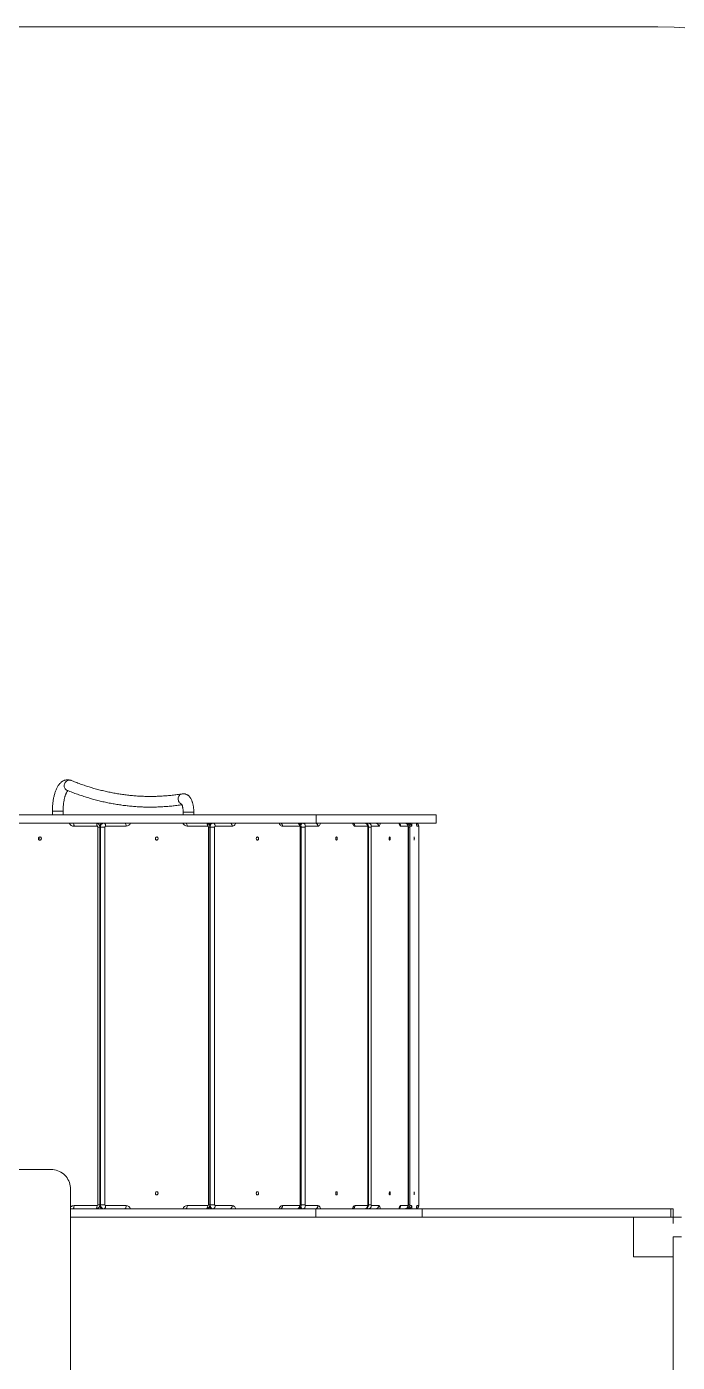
# Model space of a CAD drawing. Header units: millimetres. Extents: x -8607 to 7621, y -5747 to 4382.
# Drawn here: x 2095 to 3734, y 1016 to 4382 of the extents above; entities that cross this region are included whole.
import ezdxf

# ---------------------------------------------------------------- set-up
doc = ezdxf.new("R2010")
doc.units = ezdxf.units.MM
doc.layers.add('DIKOM_ЗОНА', color=80, linetype='Continuous')
doc.layers.add('DIKOM_ОБЪЕКТ', color=7, linetype='Continuous')

msp = doc.modelspace()

# ---------------------------------------------------------------- linework, layer by layer
at = {"layer": 'DIKOM_ЗОНА', "color": 3, "lineweight": 15}
msp.add_lwpolyline([(4637.051, 3687.835, 0.32573056), (3685.092, 4381.609), (-561.428, 4381.609, 0.26794919), (-1427.453, 3881.609)], format="xyb", dxfattribs=at)
at = {"layer": 'DIKOM_ОБЪЕКТ', "color": 7, "linetype": 'Continuous', "lineweight": 15}
for p, q in [((317.19, 2395.609), (2824.072, 2395.609)), ((2159.42, 2405.006), (2159.42, 2395.609)), ((2159.42, 2405.006), (2186.32, 2405.006)), ((2177.993, 2405.006), (2159.42, 2405.006)), ((2186.32, 2405.006), (2177.993, 2405.006)), ((2186.32, 2395.609), (2186.32, 2405.006)), ((2488.795, 2402.291), (2488.795, 2395.609)), ((2515.696, 2395.609), (2515.696, 2402.416)), ((2824.072, 2395.609), (2824.072, 2374.609)), ((2824.072, 2395.609), (3126.521, 2395.609)), ((3126.521, 2374.609), (3126.521, 2395.609)), ((317.19, 2374.609), (2824.072, 2374.609)), ((2271.857, 2366.609), (2213.844, 2366.609)), ((2273.747, 1412.609), (2273.747, 2364.609)), ((2273.747, 2364.609), (2279.127, 2364.609)), ((2279.127, 1412.609), (2279.127, 2364.609)), ((2279.127, 2364.609), (2279.703, 2364.609)), ((2280.776, 2364.609), (2279.703, 2364.609)), ((2279.703, 2364.609), (2279.703, 1412.609)), ((2280.776, 2364.609), (2291.82, 2364.609)), ((2280.776, 1412.609), (2280.776, 2364.609)), ((2291.82, 2364.609), (2291.82, 1412.609)), ((2345.319, 2366.609), (2293.507, 2366.609)), ((2550.879, 2366.609), (2499.067, 2366.609)), ((2552.567, 1412.609), (2552.567, 2364.609)), ((2552.567, 2364.609), (2556.274, 2364.609)), ((2556.274, 1412.609), (2556.274, 2364.609)), ((2556.826, 2364.609), (2556.274, 2364.609)), ((2556.826, 2364.609), (2568.139, 2364.609)), ((2556.826, 1412.609), (2556.826, 2364.609)), ((2568.139, 2364.609), (2568.139, 1412.609)), ((2612.351, 2366.609), (2569.533, 2366.609)), ((2782.224, 2366.609), (2739.407, 2366.609)), ((2784.361, 2373.609), (2780.612, 2373.609)), ((2783.619, 1412.609), (2783.619, 2364.609)), ((2783.619, 2364.609), (2785.885, 2364.609)), ((2785.885, 1412.609), (2785.885, 2364.609)), ((2785.885, 2364.609), (2795.851, 2364.609)), ((2795.851, 2364.609), (2795.851, 1412.609)), ((2828.392, 2366.609), (2796.877, 2366.609)), ((2824.072, 2374.609), (3126.521, 2374.609)), ((2953.422, 2366.609), (2921.908, 2366.609)), ((2954.449, 1412.609), (2954.449, 2364.609)), ((2954.449, 2364.609), (2955.583, 2364.609)), ((2955.583, 1412.609), (2955.583, 2364.609)), ((2955.583, 2364.609), (2962.681, 2364.609)), ((2962.681, 2364.609), (2962.681, 1412.609)), ((2981.796, 2366.609), (2963.284, 2366.609)), ((3055.243, 2366.609), (3036.73, 2366.609)), ((3055.846, 1412.609), (3055.846, 2364.609)), ((3055.846, 2364.609), (3056.218, 2364.609)), ((3056.218, 1412.609), (3056.218, 2364.609)), ((3056.218, 2364.609), (3059.635, 2364.609)), ((3059.635, 2364.609), (3059.635, 1412.609)), ((3064.294, 2366.609), (3059.782, 2366.609)), ((3082.197, 2366.609), (3077.685, 2366.609)), ((3082.344, 1412.609), (3082.344, 2364.609)), ((3082.344, 2364.609), (3082.366, 2364.609)), ((3082.366, 1412.609), (3082.366, 2364.609)), ((2156.625, 1501.609), (193.663, 1501.609)), ((2205.165, 531.609), (2205.165, 1451.609)), ((2823.018, 1402.609), (2205.165, 1402.609)), ((2823.018, 1381.609), (2205.165, 1381.609)), ((2213.844, 1410.609), (2271.857, 1410.609)), ((2273.747, 1412.609), (2279.127, 1412.609)), ((2279.127, 1412.609), (2279.703, 1412.609)), ((2279.703, 1412.609), (2280.776, 1412.609)), ((2280.776, 1412.609), (2291.82, 1412.609)), ((2293.507, 1410.609), (2345.319, 1410.609)), ((2499.067, 1410.609), (2550.879, 1410.609)), ((2552.567, 1412.609), (2556.274, 1412.609)), ((2556.274, 1412.609), (2556.826, 1412.609)), ((2556.826, 1412.609), (2568.139, 1412.609)), ((2569.533, 1410.609), (2612.351, 1410.609)), ((2739.407, 1410.609), (2782.224, 1410.609)), ((2780.542, 1403.609), (2784.402, 1403.609)), ((2783.619, 1412.609), (2785.885, 1412.609)), ((2785.885, 1412.609), (2795.851, 1412.609)), ((2796.877, 1410.609), (2828.392, 1410.609)), ((2823.018, 1381.609), (2823.018, 1402.609)), ((3091.06, 1402.609), (2823.018, 1402.609)), ((3091.06, 1381.609), (2823.018, 1381.609)), ((2921.908, 1410.609), (2953.422, 1410.609)), ((2954.449, 1412.609), (2955.583, 1412.609)), ((2955.583, 1412.609), (2962.681, 1412.609)), ((2963.284, 1410.609), (2981.796, 1410.609)), ((3036.73, 1410.609), (3055.243, 1410.609)), ((3055.846, 1412.609), (3056.218, 1412.609)), ((3056.218, 1412.609), (3059.635, 1412.609)), ((3059.782, 1410.609), (3064.294, 1410.609)), ((3077.685, 1410.609), (3082.197, 1410.609)), ((3082.344, 1412.609), (3082.366, 1412.609)), ((3091.06, 1381.609), (3091.06, 1402.609)), ((3717.912, 1402.609), (3091.06, 1402.609)), ((3717.912, 1381.609), (3091.06, 1381.609)), ((3623.301, 1381.609), (3623.301, 1281.609)), ((3717.912, 1381.609), (3717.912, 1402.609)), ((3717.912, 1402.609), (3723.301, 1402.609)), ((3723.301, 1381.609), (3717.912, 1381.609)), ((3723.301, 1402.609), (3723.301, 1381.609)), ((3723.301, 1381.609), (3744.301, 1381.609)), ((3723.301, 1365.239), (3723.301, 1381.609)), ((3723.301, 1331.609), (3744.301, 1331.609)), ((3723.301, -268.391), (3723.301, 1331.609)), ((3623.301, 1281.609), (3723.301, 1281.609))]:
    msp.add_line(p, q, dxfattribs=at)
at = {"layer": 'DIKOM_ОБЪЕКТ', "color": 7, "linetype": 'Continuous', "lineweight": 15, "flags": 128}
for points in [[(2202.315, 2482.837), (2200.258, 2482.655), (2198.235, 2482.116), (2196.302, 2481.234), (2194.512, 2480.034), (2192.913, 2478.547), (2191.55, 2476.814), (2190.459, 2474.883), (2189.67, 2472.807), (2189.204, 2470.642), (2189.076, 2468.446), (2189.286, 2466.281), (2189.831, 2464.204), (2190.695, 2462.274), (2191.855, 2460.541), (2193.279, 2459.054), (2194.928, 2457.853), (2196.487, 2457.077)], [(2196.484, 2457.078), (2194.928, 2457.853), (2193.279, 2459.054), (2191.855, 2460.541), (2190.695, 2462.274), (2189.831, 2464.204), (2189.286, 2466.281), (2189.076, 2468.446), (2189.204, 2470.642), (2189.67, 2472.807), (2190.459, 2474.883), (2191.55, 2476.814), (2192.913, 2478.547), (2194.512, 2480.034), (2196.302, 2481.234), (2198.235, 2482.116), (2200.258, 2482.655), (2202.315, 2482.837), (2204.352, 2482.655), (2206.311, 2482.116), (2206.587, 2482.009)], [(2486.567, 2448.256), (2486.355, 2448.219), (2484.377, 2447.675), (2482.517, 2446.785), (2480.826, 2445.572), (2479.35, 2444.07), (2478.129, 2442.321), (2477.197, 2440.371), (2476.58, 2438.274), (2476.293, 2436.087), (2476.345, 2433.869), (2476.734, 2431.683), (2477.45, 2429.586), (2478.474, 2427.635), (2479.776, 2425.886), (2481.323, 2424.384), (2483.07, 2423.172), (2484.973, 2422.281), (2485.041, 2422.256)], [(2485.162, 2422.213), (2484.973, 2422.281), (2483.07, 2423.172), (2481.323, 2424.384), (2479.776, 2425.886), (2478.474, 2427.635), (2477.45, 2429.586), (2476.734, 2431.683), (2476.345, 2433.869), (2476.293, 2436.087), (2476.58, 2438.274), (2477.197, 2440.371), (2478.129, 2442.321), (2479.35, 2444.07), (2480.826, 2445.572), (2482.517, 2446.785), (2484.377, 2447.675), (2486.355, 2448.219), (2486.563, 2448.255)], [(2213.844, 2366.609), (2213.794, 2368.169), (2213.645, 2369.67), (2213.402, 2371.053), (2213.077, 2372.266), (2212.679, 2373.261), (2212.226, 2374), (2211.735, 2374.455), (2211.224, 2374.609)], [(2271.857, 2366.609), (2271.807, 2368.169), (2271.658, 2369.67), (2271.416, 2371.053), (2271.09, 2372.266), (2270.693, 2373.261), (2270.24, 2374), (2269.748, 2374.455), (2269.237, 2374.609)], [(2288.141, 2374.609), (2286.495, 2374.417), (2284.912, 2373.848), (2283.453, 2372.923), (2282.175, 2371.68), (2281.125, 2370.164), (2280.346, 2368.436), (2279.865, 2366.56), (2279.703, 2364.609)], [(2280.776, 2364.609), (2280.938, 2366.56), (2281.418, 2368.436), (2282.199, 2370.164), (2283.248, 2371.68), (2284.526, 2372.923), (2285.986, 2373.848), (2287.568, 2374.417), (2289.215, 2374.609)], [(2289.215, 2374.609), (2290.052, 2374.455), (2290.857, 2374), (2291.599, 2373.261), (2292.25, 2372.266), (2292.784, 2371.053), (2293.181, 2369.67), (2293.425, 2368.169), (2293.507, 2366.609)], [(2341.026, 2374.609), (2341.864, 2374.455), (2342.669, 2374), (2343.412, 2373.261), (2344.062, 2372.266), (2344.596, 2371.053), (2344.992, 2369.67), (2345.237, 2368.169), (2345.319, 2366.609)], [(2499.067, 2366.609), (2498.984, 2368.169), (2498.74, 2369.67), (2498.344, 2371.053), (2497.81, 2372.266), (2497.159, 2373.261), (2496.417, 2374), (2495.612, 2374.455), (2494.774, 2374.609)], [(2550.879, 2366.609), (2550.796, 2368.169), (2550.552, 2369.67), (2550.155, 2371.053), (2549.622, 2372.266), (2548.971, 2373.261), (2548.229, 2374), (2547.423, 2374.455), (2546.586, 2374.609)], [(2562.366, 2374.609), (2561.005, 2374.417), (2559.697, 2373.848), (2558.492, 2372.923), (2557.435, 2371.68), (2556.568, 2370.164), (2555.923, 2368.436), (2555.704, 2367.566)], [(2556.826, 2364.609), (2556.96, 2366.56), (2557.356, 2368.436), (2558.001, 2370.164), (2558.869, 2371.68), (2559.925, 2372.923), (2561.131, 2373.848), (2562.439, 2374.417), (2563.799, 2374.609)], [(2563.799, 2374.609), (2564.918, 2374.455), (2565.993, 2374), (2566.985, 2373.261), (2567.854, 2372.266), (2568.567, 2371.053), (2569.097, 2369.67), (2569.423, 2368.169), (2569.533, 2366.609)], [(2606.617, 2374.609), (2607.735, 2374.455), (2608.811, 2374), (2609.802, 2373.261), (2610.671, 2372.266), (2611.384, 2371.053), (2611.914, 2369.67), (2612.24, 2368.169), (2612.351, 2366.609)], [(2621.215, 2374.609), (2620.865, 2373.659), (2619.883, 2371.646), (2618.671, 2369.908), (2617.267, 2368.498), (2615.713, 2367.459), (2614.058, 2366.823), (2612.351, 2366.609)], [(2739.407, 2366.609), (2737.7, 2366.823), (2736.044, 2367.459), (2734.491, 2368.498), (2733.087, 2369.908), (2731.875, 2371.646), (2730.892, 2373.659), (2730.542, 2374.609)], [(2739.407, 2366.609), (2739.297, 2368.169), (2738.971, 2369.67), (2738.441, 2371.053), (2737.728, 2372.266), (2736.859, 2373.261), (2735.868, 2374), (2734.792, 2374.455), (2733.673, 2374.609)], [(2782.224, 2366.609), (2782.114, 2368.169), (2781.788, 2369.67), (2781.258, 2371.053), (2780.545, 2372.266), (2779.676, 2373.261), (2778.685, 2374), (2777.609, 2374.455), (2776.49, 2374.609)], [(2788.295, 2374.609), (2787.294, 2374.417), (2786.331, 2373.848), (2785.443, 2372.923), (2784.666, 2371.68), (2784.117, 2370.417)], [(2785.231, 2368.247), (2785.27, 2368.436), (2785.744, 2370.164), (2786.382, 2371.68), (2787.16, 2372.923), (2788.047, 2373.848), (2789.01, 2374.417), (2790.012, 2374.609)], [(2796.877, 2366.609), (2796.677, 2366.57), (2796.485, 2366.457), (2796.307, 2366.272), (2796.152, 2366.023), (2796.024, 2365.72), (2795.929, 2365.374), (2795.871, 2364.999), (2795.851, 2364.609)], [(2834.916, 2374.609), (2834.659, 2373.659), (2833.935, 2371.646), (2833.044, 2369.908), (2832.01, 2368.498), (2830.867, 2367.459), (2829.649, 2366.823), (2828.392, 2366.609)], [(2921.908, 2366.609), (2920.651, 2366.823), (2919.433, 2367.459), (2918.289, 2368.498), (2917.256, 2369.908), (2916.364, 2371.646), (2915.64, 2373.659), (2915.383, 2374.609)], [(2953.391, 2371.209), (2953.524, 2371.68), (2953.981, 2372.923), (2954.502, 2373.848), (2955.068, 2374.417), (2955.656, 2374.609)], [(2954.449, 2364.609), (2954.429, 2364.999), (2954.371, 2365.374), (2954.276, 2365.72), (2954.148, 2366.023), (2953.992, 2366.272), (2953.815, 2366.457), (2953.622, 2366.57), (2953.422, 2366.609)], [(2963.284, 2366.609), (2963.166, 2366.57), (2963.053, 2366.457), (2962.949, 2366.272), (2962.857, 2366.023), (2962.782, 2365.72), (2962.727, 2365.374), (2962.692, 2364.999), (2962.681, 2364.609)], [(2985.629, 2374.609), (2985.478, 2373.659), (2985.053, 2371.646), (2984.529, 2369.908), (2983.922, 2368.498), (2983.25, 2367.459), (2982.535, 2366.823), (2981.796, 2366.609)], [(3036.73, 2366.609), (3035.992, 2366.823), (3035.277, 2367.459), (3034.605, 2368.498), (3033.998, 2369.908), (3033.474, 2371.646), (3033.049, 2373.659), (3032.898, 2374.609)], [(3055.846, 2364.609), (3055.834, 2364.999), (3055.8, 2365.374), (3055.744, 2365.72), (3055.669, 2366.023), (3055.578, 2366.272), (3055.473, 2366.457), (3055.36, 2366.57), (3055.243, 2366.609)], [(3065.228, 2374.609), (3065.191, 2373.659), (3065.088, 2371.646), (3064.96, 2369.908), (3064.812, 2368.498), (3064.648, 2367.459), (3064.474, 2366.823), (3064.294, 2366.609)], [(3077.685, 2366.609), (3077.504, 2366.823), (3077.33, 2367.459), (3077.166, 2368.498), (3077.018, 2369.908), (3076.891, 2371.646), (3076.787, 2373.659), (3076.75, 2374.609)], [(3077.685, 2366.609), (3077.531, 2368.169), (3077.294, 2369.081)], [(2127.769, 2339.609), (2126.655, 2339.431), (2125.64, 2338.914), (2124.814, 2338.103), (2124.251, 2337.07), (2124, 2335.908), (2124.084, 2334.719), (2124.496, 2333.609), (2125.198, 2332.677), (2126.129, 2332.005), (2127.205, 2331.653), (2128.332, 2331.653), (2129.408, 2332.005), (2130.34, 2332.677), (2131.042, 2333.609), (2131.454, 2334.719), (2131.538, 2335.908), (2131.287, 2337.07), (2130.724, 2338.103), (2129.898, 2338.914), (2128.883, 2339.431), (2127.769, 2339.609)], [(2422.193, 2339.609), (2421.198, 2339.431), (2420.292, 2338.914), (2419.554, 2338.103), (2419.051, 2337.07), (2418.827, 2335.908), (2418.902, 2334.719), (2419.27, 2333.609), (2419.897, 2332.677), (2420.729, 2332.005), (2421.69, 2331.653), (2422.696, 2331.653), (2423.658, 2332.005), (2424.489, 2332.677), (2425.116, 2333.609), (2425.484, 2334.719), (2425.559, 2335.908), (2425.335, 2337.07), (2424.832, 2338.103), (2424.094, 2338.914), (2423.188, 2339.431), (2422.193, 2339.609)], [(2675.879, 2339.609), (2675.057, 2339.431), (2674.307, 2338.914), (2673.698, 2338.103), (2673.282, 2337.07), (2673.097, 2335.908), (2673.159, 2334.719), (2673.463, 2333.609), (2673.981, 2332.677), (2674.668, 2332.005), (2675.463, 2331.653), (2676.294, 2331.653), (2677.089, 2332.005), (2677.776, 2332.677), (2678.294, 2333.609), (2678.598, 2334.719), (2678.66, 2335.908), (2678.475, 2337.07), (2678.06, 2338.103), (2677.45, 2338.914), (2676.701, 2339.431), (2675.879, 2339.609)], [(2875.15, 2339.609), (2874.545, 2339.431), (2873.993, 2338.914), (2873.545, 2338.103), (2873.239, 2337.07), (2873.102, 2335.908), (2873.148, 2334.719), (2873.372, 2333.609), (2873.753, 2332.677), (2874.259, 2332.005), (2874.844, 2331.653), (2875.456, 2331.653), (2876.041, 2332.005), (2876.546, 2332.677), (2876.928, 2333.609), (2877.151, 2334.719), (2877.197, 2335.908), (2877.061, 2337.07), (2876.755, 2338.103), (2876.306, 2338.914), (2875.755, 2339.431), (2875.15, 2339.609)], [(3009.263, 2339.609), (3008.908, 2339.431), (3008.584, 2338.914), (3008.32, 2338.103), (3008.141, 2337.07), (3008.061, 2335.908), (3008.087, 2334.719), (3008.219, 2333.609), (3008.443, 2332.677), (3008.74, 2332.005), (3009.083, 2331.653), (3009.443, 2331.653), (3009.787, 2332.005), (3010.084, 2332.677), (3010.308, 2333.609), (3010.439, 2334.719), (3010.466, 2335.908), (3010.386, 2337.07), (3010.206, 2338.103), (3009.943, 2338.914), (3009.619, 2339.431), (3009.263, 2339.609)], [(3070.989, 2339.609), (3070.902, 2339.431), (3070.824, 2338.914), (3070.759, 2338.103), (3070.716, 2337.07), (3070.696, 2335.908), (3070.703, 2334.719), (3070.735, 2333.609), (3070.789, 2332.677), (3070.861, 2332.005), (3070.945, 2331.653), (3071.033, 2331.653), (3071.117, 2332.005), (3071.189, 2332.677), (3071.244, 2333.609), (3071.276, 2334.719), (3071.282, 2335.908), (3071.263, 2337.07), (3071.219, 2338.103), (3071.155, 2338.914), (3071.076, 2339.431), (3070.989, 2339.609)], [(2205.165, 1451.609), (2204.98, 1455.967), (2204.428, 1460.291), (2203.511, 1464.55), (2202.238, 1468.71), (2200.617, 1472.74), (2198.662, 1476.609), (2196.387, 1480.288), (2193.809, 1483.748), (2190.948, 1486.964), (2187.826, 1489.911), (2184.466, 1492.566), (2180.895, 1494.91), (2177.139, 1496.924), (2173.227, 1498.593), (2169.188, 1499.905), (2165.054, 1500.849), (2160.855, 1501.419), (2156.625, 1501.609)], [(2422.193, 1445.609), (2421.198, 1445.431), (2420.292, 1444.914), (2419.554, 1444.103), (2419.051, 1443.07), (2418.827, 1441.908), (2418.902, 1440.719), (2419.27, 1439.609), (2419.897, 1438.677), (2420.729, 1438.005), (2421.69, 1437.653), (2422.696, 1437.653), (2423.658, 1438.005), (2424.489, 1438.677), (2425.116, 1439.609), (2425.484, 1440.719), (2425.559, 1441.908), (2425.335, 1443.07), (2424.832, 1444.103), (2424.094, 1444.914), (2423.188, 1445.431), (2422.193, 1445.609)], [(2675.879, 1445.609), (2675.057, 1445.431), (2674.307, 1444.914), (2673.698, 1444.103), (2673.282, 1443.07), (2673.097, 1441.908), (2673.159, 1440.719), (2673.463, 1439.609), (2673.981, 1438.677), (2674.668, 1438.005), (2675.463, 1437.653), (2676.294, 1437.653), (2677.089, 1438.005), (2677.776, 1438.677), (2678.294, 1439.609), (2678.598, 1440.719), (2678.66, 1441.908), (2678.475, 1443.07), (2678.06, 1444.103), (2677.45, 1444.914), (2676.701, 1445.431), (2675.879, 1445.609)], [(2875.15, 1445.609), (2874.545, 1445.431), (2873.993, 1444.914), (2873.545, 1444.103), (2873.239, 1443.07), (2873.102, 1441.908), (2873.148, 1440.719), (2873.372, 1439.609), (2873.753, 1438.677), (2874.259, 1438.005), (2874.844, 1437.653), (2875.456, 1437.653), (2876.041, 1438.005), (2876.546, 1438.677), (2876.928, 1439.609), (2877.151, 1440.719), (2877.197, 1441.908), (2877.061, 1443.07), (2876.755, 1444.103), (2876.306, 1444.914), (2875.755, 1445.431), (2875.15, 1445.609)], [(3009.263, 1445.609), (3008.908, 1445.431), (3008.584, 1444.914), (3008.32, 1444.103), (3008.141, 1443.07), (3008.061, 1441.908), (3008.087, 1440.719), (3008.219, 1439.609), (3008.443, 1438.677), (3008.74, 1438.005), (3009.083, 1437.653), (3009.443, 1437.653), (3009.787, 1438.005), (3010.084, 1438.677), (3010.308, 1439.609), (3010.439, 1440.719), (3010.466, 1441.908), (3010.386, 1443.07), (3010.206, 1444.103), (3009.943, 1444.914), (3009.619, 1445.431), (3009.263, 1445.609)], [(3070.989, 1445.609), (3070.902, 1445.431), (3070.824, 1444.914), (3070.759, 1444.103), (3070.716, 1443.07), (3070.696, 1441.908), (3070.703, 1440.719), (3070.735, 1439.609), (3070.789, 1438.677), (3070.861, 1438.005), (3070.945, 1437.653), (3071.033, 1437.653), (3071.117, 1438.005), (3071.189, 1438.677), (3071.244, 1439.609), (3071.276, 1440.719), (3071.282, 1441.908), (3071.263, 1443.07), (3071.219, 1444.103), (3071.155, 1444.914), (3071.076, 1445.431), (3070.989, 1445.609)], [(2213.844, 1410.609), (2213.794, 1409.048), (2213.645, 1407.547), (2213.402, 1406.164), (2213.077, 1404.952), (2212.679, 1403.957), (2212.226, 1403.218), (2211.735, 1402.763), (2211.224, 1402.609)], [(2271.857, 1410.609), (2271.807, 1409.048), (2271.658, 1407.547), (2271.416, 1406.164), (2271.09, 1404.952), (2270.693, 1403.957), (2270.24, 1403.218), (2269.748, 1402.763), (2269.237, 1402.609)], [(2279.703, 1412.609), (2279.865, 1410.658), (2280.346, 1408.782), (2281.125, 1407.053), (2282.175, 1405.538), (2283.453, 1404.294), (2284.912, 1403.37), (2286.495, 1402.801), (2288.141, 1402.609)], [(2289.215, 1402.609), (2287.568, 1402.801), (2285.986, 1403.37), (2284.526, 1404.294), (2283.248, 1405.538), (2282.199, 1407.053), (2281.418, 1408.782), (2280.938, 1410.658), (2280.776, 1412.609)], [(2289.215, 1402.609), (2290.052, 1402.763), (2290.857, 1403.218), (2291.599, 1403.957), (2292.25, 1404.952), (2292.784, 1406.164), (2293.181, 1407.547), (2293.425, 1409.048), (2293.507, 1410.609)], [(2341.026, 1402.609), (2341.864, 1402.763), (2342.669, 1403.218), (2343.412, 1403.957), (2344.062, 1404.952), (2344.596, 1406.164), (2344.992, 1407.547), (2345.237, 1409.048), (2345.319, 1410.609)], [(2499.067, 1410.609), (2498.984, 1409.048), (2498.74, 1407.547), (2498.344, 1406.164), (2497.81, 1404.952), (2497.159, 1403.957), (2496.417, 1403.218), (2495.612, 1402.763), (2494.774, 1402.609)], [(2550.879, 1410.609), (2550.796, 1409.048), (2550.552, 1407.547), (2550.155, 1406.164), (2549.622, 1404.952), (2548.971, 1403.957), (2548.229, 1403.218), (2547.423, 1402.763), (2546.586, 1402.609)], [(2555.721, 1409.574), (2555.923, 1408.782), (2556.568, 1407.053), (2557.435, 1405.538), (2558.492, 1404.294), (2559.697, 1403.37), (2561.005, 1402.801), (2562.366, 1402.609)], [(2563.799, 1402.609), (2562.439, 1402.801), (2561.131, 1403.37), (2559.925, 1404.294), (2558.869, 1405.538), (2558.001, 1407.053), (2557.356, 1408.782), (2556.96, 1410.658), (2556.826, 1412.609)], [(2563.799, 1402.609), (2564.918, 1402.763), (2565.993, 1403.218), (2566.985, 1403.957), (2567.854, 1404.952), (2568.567, 1406.164), (2569.097, 1407.547), (2569.423, 1409.048), (2569.533, 1410.609)], [(2606.617, 1402.609), (2607.735, 1402.763), (2608.811, 1403.218), (2609.802, 1403.957), (2610.671, 1404.952), (2611.384, 1406.164), (2611.914, 1407.547), (2612.24, 1409.048), (2612.351, 1410.609)], [(2612.351, 1410.609), (2614.058, 1410.395), (2615.713, 1409.758), (2617.267, 1408.72), (2618.671, 1407.31), (2619.883, 1405.572), (2620.865, 1403.559), (2621.215, 1402.609)], [(2730.542, 1402.609), (2730.892, 1403.559), (2731.875, 1405.572), (2733.087, 1407.31), (2734.491, 1408.72), (2736.044, 1409.758), (2737.7, 1410.395), (2739.407, 1410.609)], [(2739.407, 1410.609), (2739.297, 1409.048), (2738.971, 1407.547), (2738.441, 1406.164), (2737.728, 1404.952), (2736.859, 1403.957), (2735.868, 1403.218), (2734.792, 1402.763), (2733.673, 1402.609)], [(2782.224, 1410.609), (2782.114, 1409.048), (2781.788, 1407.547), (2781.258, 1406.164), (2780.545, 1404.952), (2779.676, 1403.957), (2778.685, 1403.218), (2777.609, 1402.763), (2776.49, 1402.609)], [(2784.119, 1406.795), (2784.666, 1405.538), (2785.443, 1404.294), (2786.331, 1403.37), (2787.294, 1402.801), (2788.295, 1402.609)], [(2790.012, 1402.609), (2789.01, 1402.801), (2788.047, 1403.37), (2787.16, 1404.294), (2786.382, 1405.538), (2785.744, 1407.053), (2785.27, 1408.782), (2785.212, 1409.067)], [(2795.851, 1412.609), (2795.871, 1412.219), (2795.929, 1411.843), (2796.024, 1411.498), (2796.152, 1411.195), (2796.307, 1410.946), (2796.485, 1410.761), (2796.677, 1410.647), (2796.877, 1410.609)], [(2828.392, 1410.609), (2829.649, 1410.395), (2830.867, 1409.758), (2832.01, 1408.72), (2833.044, 1407.31), (2833.935, 1405.572), (2834.659, 1403.559), (2834.916, 1402.609)], [(2915.383, 1402.609), (2915.64, 1403.559), (2916.364, 1405.572), (2917.256, 1407.31), (2918.289, 1408.72), (2919.433, 1409.758), (2920.651, 1410.395), (2921.908, 1410.609)], [(2955.656, 1402.609), (2955.068, 1402.801), (2954.502, 1403.37), (2953.981, 1404.294), (2953.524, 1405.538), (2953.4, 1405.975)], [(2953.422, 1410.609), (2953.622, 1410.647), (2953.815, 1410.761), (2953.992, 1410.946), (2954.148, 1411.195), (2954.276, 1411.498), (2954.371, 1411.843), (2954.429, 1412.219), (2954.449, 1412.609)], [(2962.681, 1412.609), (2962.692, 1412.219), (2962.727, 1411.843), (2962.782, 1411.498), (2962.857, 1411.195), (2962.949, 1410.946), (2963.053, 1410.761), (2963.166, 1410.647), (2963.284, 1410.609)], [(2981.796, 1410.609), (2982.535, 1410.395), (2983.25, 1409.758), (2983.922, 1408.72), (2984.529, 1407.31), (2985.053, 1405.572), (2985.478, 1403.559), (2985.629, 1402.609)], [(3032.898, 1402.609), (3033.049, 1403.559), (3033.474, 1405.572), (3033.998, 1407.31), (3034.605, 1408.72), (3035.277, 1409.758), (3035.992, 1410.395), (3036.73, 1410.609)], [(3055.243, 1410.609), (3055.36, 1410.647), (3055.473, 1410.761), (3055.578, 1410.946), (3055.669, 1411.195), (3055.744, 1411.498), (3055.8, 1411.843), (3055.834, 1412.219), (3055.846, 1412.609)], [(3064.294, 1410.609), (3064.474, 1410.395), (3064.648, 1409.758), (3064.812, 1408.72), (3064.96, 1407.31), (3065.088, 1405.572), (3065.191, 1403.559), (3065.228, 1402.609)], [(3076.75, 1402.609), (3076.787, 1403.559), (3076.891, 1405.572), (3077.018, 1407.31), (3077.166, 1408.72), (3077.33, 1409.758), (3077.504, 1410.395), (3077.685, 1410.609)], [(3077.685, 1410.609), (3077.531, 1409.048), (3077.284, 1408.108)]]:
    msp.add_lwpolyline(points, dxfattribs=at)
at = {"layer": 'DIKOM_ОБЪЕКТ', "color": 7, "linetype": 'Continuous', "lineweight": 15}
for centre, radius, start, end in [((2202.334, 2471.499), 11.338, 67.96832, 90.093426), ((2214.079, 2379.978), 13.372, 203.675564, 268.99287), ((2271.8, 2364.662), 1.948, 358.432943, 88.319369), ((2293.678, 2364.753), 1.864, 95.254737, 184.431643), ((2344.808, 2378.486), 11.888, 272.463131, 340.967148), ((2499.775, 2378.75), 12.161, 199.906387, 266.663335), ((2550.708, 2364.752), 1.864, 355.583136, 84.746441), ((2569.901, 2364.866), 1.781, 101.927209, 188.308623), ((2781.856, 2364.865), 1.782, 351.724046, 78.058506), ((2789.398, 2367.136), 7.498, 355.971346, 85.304045), ((2820.912, 2367.136), 7.498, 355.971346, 85.304045), ((2914.086, 2367.016), 7.832, 357.019374, 66.641964), ((2945.942, 2367.136), 7.498, 355.971346, 85.304045), ((2954.667, 2371.988), 2.777, 109.305167, 164.3177), ((2955.465, 2366.79), 7.821, 358.671485, 88.600972), ((2973.978, 2366.79), 7.821, 358.669475, 88.602982), ((3028.603, 2366.664), 8.128, 359.610435, 49.128681), ((3047.424, 2366.79), 7.821, 358.669475, 88.602982), ((3053.48, 2373.52), 1.999, 147.006568, 177.488242), ((3051.792, 2366.619), 7.99, 359.925466, 89.919792), ((3056.304, 2366.619), 7.99, 359.925466, 89.919792), ((3066.532, 2365.108), 6.915, 167.463081, 184.137095), ((3074.2, 2366.616), 7.997, 359.946544, 70.96299), ((3075.446, 2365.108), 6.915, 355.862905, 12.536919), ((2121.515, 2335.609), 4.147, 322.86853, 37.13147), ((2213.906, 1397.68), 12.929, 90.275982, 132.538922), ((2271.8, 1412.556), 1.948, 271.681512, 1.567028), ((2293.678, 1412.465), 1.864, 175.56844, 264.744339), ((2344.611, 1398.468), 12.162, 19.907685, 86.662241), ((2499.578, 1398.732), 11.888, 92.462424, 160.96765), ((2550.708, 1412.465), 1.864, 275.254481, 4.416783), ((2569.901, 1412.351), 1.781, 171.691555, 258.071812), ((2781.856, 1412.352), 1.782, 281.942472, 8.275777), ((2789.398, 1410.082), 7.498, 274.694876, 4.029521), ((2820.912, 1410.082), 7.498, 274.694876, 4.029521), ((2914.085, 1410.202), 7.833, 293.385874, 2.977296), ((2945.942, 1410.082), 7.498, 274.694876, 4.029521), ((2954.659, 1405.218), 2.764, 195.90015, 250.778228), ((2955.465, 1410.427), 7.821, 271.397982, 1.329348), ((2973.978, 1410.427), 7.821, 271.395972, 1.331358), ((3028.602, 1410.554), 8.129, 310.906323, 0.386922), ((3047.424, 1410.427), 7.821, 271.395972, 1.331358), ((3053.383, 1403.65), 1.892, 183.483079, 213.400086), ((3051.792, 1410.598), 7.989, 270.079176, 0.075352), ((3056.304, 1410.598), 7.989, 270.079176, 0.075352), ((3066.532, 1412.11), 6.916, 175.86309, 192.53661), ((3074.2, 1410.601), 7.997, 289.03735, 0.053544), ((3075.446, 1412.11), 6.916, 347.46339, 4.13691)]:
    msp.add_arc(centre, radius, start, end, dxfattribs=at)
msp.add_ellipse((2502.246, 2402.355), major_axis=(13.45, 0.061), ratio=0.01101711, start_param=6.28313531, end_param=9.42472796, dxfattribs=at)
for points, knots in [([(2206.586, 2482.009), (2205.924, 2482.258), (2204.391, 2482.836), (2201.887, 2483.435), (2199.139, 2483.771), (2196.413, 2483.773), (2193.738, 2483.459), (2191.131, 2482.844), (2188.604, 2481.941), (2186.161, 2480.76), (2183.798, 2479.302), (2181.511, 2477.56), (2179.293, 2475.521), (2177.144, 2473.167), (2175.07, 2470.487), (2173.087, 2467.484), (2171.218, 2464.183), (2169.483, 2460.625), (2167.891, 2456.854), (2166.448, 2452.903), (2165.146, 2448.795), (2163.985, 2444.546), (2162.958, 2440.169), (2162.063, 2435.678), (2161.299, 2431.087), (2160.664, 2426.409), (2160.158, 2421.659), (2159.78, 2416.854), (2159.533, 2412.008), (2159.431, 2408.052), (2159.423, 2405.717), (2159.42, 2405.006)], [0, 0, 0, 0, 0.02349234, 0.05439386, 0.08453835, 0.1141049, 0.14340746, 0.17265761, 0.20217096, 0.23226815, 0.26329045, 0.29557804, 0.32944526, 0.36511071, 0.40258424, 0.44157993, 0.48154379, 0.52185413, 0.56197328, 0.60172475, 0.64106892, 0.68002855, 0.71865112, 0.75699124, 0.79509831, 0.83302019, 0.87079464, 0.90845814, 0.94604434, 0.98357991, 1, 1, 1, 1]), ([(2486.565, 2448.255), (2484.397, 2447.913), (2478.058, 2446.913), (2467.547, 2445.494), (2455.027, 2444.104), (2442.502, 2443.033), (2429.973, 2442.277), (2417.439, 2441.836), (2404.904, 2441.711), (2392.367, 2441.902), (2379.832, 2442.409), (2367.299, 2443.232), (2354.769, 2444.37), (2342.245, 2445.824), (2329.726, 2447.592), (2317.216, 2449.676), (2304.715, 2452.075), (2292.224, 2454.788), (2279.744, 2457.814), (2267.277, 2461.154), (2254.824, 2464.806), (2242.385, 2468.77), (2229.963, 2473.05), (2218.03, 2477.447), (2210.243, 2480.551), (2206.586, 2482.009)], [0, 0, 0, 0, 0.02321481, 0.06786248, 0.11252059, 0.15719149, 0.20187311, 0.24656313, 0.29125868, 0.33595731, 0.38065559, 0.4253504, 0.47003936, 0.51471958, 0.55938882, 0.60404456, 0.64868483, 0.69330798, 0.73791226, 0.78249616, 0.82705868, 0.87159898, 0.91611629, 0.96061025, 1, 1, 1, 1]), ([(2186.32, 2405.006), (2186.323, 2405.74), (2186.332, 2407.876), (2186.432, 2411.407), (2186.657, 2415.565), (2186.991, 2419.656), (2187.431, 2423.654), (2187.972, 2427.532), (2188.607, 2431.263), (2189.33, 2434.822), (2190.131, 2438.185), (2190.999, 2441.327), (2191.92, 2444.225), (2192.882, 2446.859), (2193.862, 2449.21), (2194.842, 2451.261), (2195.793, 2453), (2196.696, 2454.429), (2197.495, 2455.515), (2198.03, 2456.149), (2198.231, 2456.344), (2198.258, 2456.371)], [0, 0, 0, 0, 0.03118347, 0.09077907, 0.15033498, 0.20978427, 0.26907967, 0.32815943, 0.38696564, 0.44542678, 0.50346849, 0.56100658, 0.61794586, 0.67418759, 0.72962248, 0.78414945, 0.83767615, 0.89014938, 0.94156949, 0.99204274, 1, 1, 1, 1]), ([(2196.482, 2457.079), (2198.733, 2456.175), (2205.23, 2453.569), (2215.989, 2449.499), (2228.761, 2444.972), (2241.55, 2440.765), (2254.351, 2436.872), (2267.165, 2433.296), (2279.989, 2430.035), (2292.824, 2427.091), (2305.666, 2424.462), (2318.516, 2422.15), (2331.372, 2420.154), (2344.233, 2418.474), (2357.099, 2417.11), (2369.967, 2416.062), (2382.838, 2415.33), (2395.71, 2414.915), (2408.581, 2414.815), (2421.453, 2415.031), (2434.322, 2415.563), (2447.188, 2416.41), (2460.051, 2417.578), (2472.909, 2419.039), (2481.474, 2420.28), (2485.757, 2420.9)], [0, 0, 0, 0, 0.02362005, 0.06816095, 0.11268338, 0.15718432, 0.20166351, 0.24612159, 0.29055934, 0.33497776, 0.37937757, 0.42376009, 0.46812686, 0.51247955, 0.55682008, 0.60115007, 0.64547193, 0.68978756, 0.73409923, 0.77840944, 0.82271984, 0.86703247, 0.91134958, 0.95567347, 1, 1, 1, 1]), ([(2515.692, 2402.416), (2515.687, 2402.925), (2515.668, 2404.669), (2515.537, 2407.643), (2515.247, 2411.307), (2514.819, 2414.92), (2514.25, 2418.467), (2513.538, 2421.936), (2512.671, 2425.316), (2511.638, 2428.602), (2510.417, 2431.785), (2508.979, 2434.854), (2507.377, 2437.626), (2505.658, 2440.043), (2503.895, 2442.068), (2502.04, 2443.801), (2500.091, 2445.26), (2498.048, 2446.456), (2495.916, 2447.387), (2493.642, 2448.071), (2491.254, 2448.459), (2488.85, 2448.543), (2487.304, 2448.349), (2486.565, 2448.255)], [0, 0, 0, 0, 0.02155044, 0.07390806, 0.12640336, 0.1791667, 0.23235368, 0.28614737, 0.34077395, 0.39649596, 0.45360748, 0.51233122, 0.5725108, 0.62411727, 0.67225247, 0.71728874, 0.7599255, 0.80082138, 0.84050473, 0.87939459, 0.92144081, 0.96243695, 1, 1, 1, 1]), ([(2484.468, 2423.397), (2484.482, 2423.38), (2484.512, 2423.346), (2484.761, 2422.983), (2485.114, 2422.358), (2485.553, 2421.44), (2486.04, 2420.23), (2486.551, 2418.729), (2487.054, 2416.95), (2487.527, 2414.917), (2487.948, 2412.658), (2488.3, 2410.211), (2488.565, 2407.614), (2488.742, 2404.96), (2488.778, 2403.168), (2488.795, 2402.293)], [0, 0, 0, 0, 0.05987604, 0.12471536, 0.1916975, 0.26155633, 0.33460171, 0.41082229, 0.48997849, 0.57171178, 0.65559711, 0.74121447, 0.82815809, 0.91606524, 1, 1, 1, 1]), ([(2515.668, 2402.416), (2515.653, 2402.423), (2515.62, 2402.438), (2515.106, 2402.459), (2514.244, 2402.478), (2513.021, 2402.494), (2511.506, 2402.505), (2509.714, 2402.513), (2507.727, 2402.516), (2505.565, 2402.514), (2503.329, 2402.508), (2501.042, 2402.498), (2498.809, 2402.483), (2496.654, 2402.465), (2494.677, 2402.444), (2492.897, 2402.42), (2491.399, 2402.394), (2490.192, 2402.368), (2489.349, 2402.341), (2488.86, 2402.316), (2488.838, 2402.301), (2488.829, 2402.294)], [0, 0, 0, 0, 0.04554041, 0.09845976, 0.15290941, 0.20582516, 0.26028068, 0.31318552, 0.36763828, 0.42054918, 0.47499279, 0.52791404, 0.58236096, 0.63527105, 0.68971341, 0.74263057, 0.79707925, 0.84999971, 0.90445358, 0.95737297, 1, 1, 1, 1]), ([(2279.127, 2364.609), (2279.099, 2365.173), (2279.043, 2366.336), (2278.577, 2368.049), (2277.82, 2369.688), (2276.775, 2371.168), (2275.483, 2372.433), (2273.987, 2373.444), (2272.341, 2374.157), (2270.735, 2374.547), (2269.69, 2374.59), (2269.237, 2374.609)], [0, 0, 0, 0, 0.1082755, 0.22310612, 0.33837422, 0.45382868, 0.56925184, 0.68435725, 0.79897276, 0.91294055, 1, 1, 1, 1]), ([(2288.141, 2374.609), (2287.594, 2374.581), (2286.478, 2374.525), (2284.852, 2374.067), (2283.32, 2373.345), (2281.947, 2372.367), (2280.758, 2371.169), (2279.794, 2369.775), (2279.111, 2368.394), (2278.878, 2367.455), (2278.782, 2367.068)], [0, 0, 0, 0, 0.126736176, 0.258246765, 0.388312958, 0.517625487, 0.646928378, 0.776912614, 0.908304885, 1, 1, 1, 1]), ([(2556.274, 2364.609), (2556.244, 2365.207), (2556.183, 2366.416), (2555.691, 2368.186), (2554.903, 2369.862), (2553.847, 2371.318), (2552.557, 2372.557), (2551.077, 2373.54), (2549.403, 2374.235), (2547.881, 2374.565), (2546.938, 2374.597), (2546.586, 2374.609)], [0, 0, 0, 0, 0.11570769, 0.23376378, 0.3532431, 0.47339588, 0.58081, 0.69934435, 0.81649278, 0.93161188, 1, 1, 1, 1]), ([(2562.366, 2374.609), (2561.828, 2374.581), (2560.744, 2374.524), (2559.178, 2374.072), (2557.723, 2373.376), (2556.434, 2372.444), (2555.362, 2371.388), (2554.825, 2370.579), (2554.579, 2370.208)], [0, 0, 0, 0, 0.17256679, 0.34803326, 0.51955718, 0.68881458, 0.85743591, 1, 1, 1, 1]), ([(2785.885, 2364.609), (2785.864, 2365.128), (2785.816, 2366.273), (2785.408, 2367.943), (2784.73, 2369.55), (2783.837, 2370.954), (2782.738, 2372.171), (2781.461, 2373.171), (2780.04, 2373.93), (2778.513, 2374.425), (2777.31, 2374.596), (2776.635, 2374.607), (2776.49, 2374.609)], [0, 0, 0, 0, 0.10161472, 0.2242367, 0.33476109, 0.4435109, 0.55063747, 0.65661109, 0.76189241, 0.86682564, 0.9715697, 1, 1, 1, 1]), ([(2788.295, 2374.609), (2787.76, 2374.579), (2786.702, 2374.521), (2785.191, 2374.075), (2783.84, 2373.393), (2782.935, 2372.789), (2782.537, 2372.377), (2782.477, 2372.316)], [0, 0, 0, 0, 0.250388878, 0.495216648, 0.730812129, 0.960009719, 1, 1, 1, 1]), ([(2917.379, 2373.839), (2917.382, 2373.836), (2917.389, 2373.829), (2917.208, 2374.063), (2917.026, 2374.43), (2916.938, 2374.609)], [0, 0, 0, 0, 0.240897, 0.63023848, 1, 1, 1, 1]), ([(2955.583, 2364.609), (2955.57, 2365.027), (2955.537, 2366.083), (2955.222, 2367.676), (2954.632, 2369.3), (2953.84, 2370.708), (2952.852, 2371.934), (2951.683, 2372.963), (2950.354, 2373.771), (2948.9, 2374.327), (2947.612, 2374.579), (2946.825, 2374.601), (2946.556, 2374.609)], [0, 0, 0, 0, 0.0831711, 0.20979211, 0.32174296, 0.42888884, 0.53321068, 0.63650655, 0.73960215, 0.8428366, 0.94629771, 1, 1, 1, 1]), ([(2953.749, 2374.609), (2953.241, 2374.579), (2952.229, 2374.518), (2951.032, 2374.198), (2950.401, 2373.87), (2950.216, 2373.774)], [0, 0, 0, 0, 0.41702383, 0.82972622, 1, 1, 1, 1]), ([(3034.058, 2372.218), (3034.062, 2372.212), (3034.083, 2372.177), (3033.991, 2372.356), (3033.834, 2372.778), (3033.62, 2373.518), (3033.459, 2374.151), (3033.388, 2374.577), (3033.383, 2374.609)], [0, 0, 0, 0, 0.04194116, 0.24917026, 0.47164145, 0.71439925, 0.97833531, 1, 1, 1, 1]), ([(3056.218, 2364.609), (3056.212, 2364.911), (3056.196, 2365.794), (3056.013, 2367.213), (3055.615, 2368.719), (3055.04, 2370.054), (3054.313, 2371.229), (3053.381, 2372.301), (3052.251, 2373.226), (3050.945, 2373.951), (3049.511, 2374.433), (3048.377, 2374.598), (3047.743, 2374.607), (3047.615, 2374.609)], [0, 0, 0, 0, 0.06089585, 0.1776855, 0.29054907, 0.38265407, 0.47591282, 0.57163431, 0.66993327, 0.77026955, 0.871868, 0.97411999, 1, 1, 1, 1]), ([(3077.189, 2369.062), (3077.19, 2369.056), (3077.197, 2369.025), (3077.162, 2369.212), (3077.106, 2369.631), (3077.027, 2370.372), (3076.941, 2371.411), (3076.859, 2372.757), (3076.803, 2373.851), (3076.781, 2374.52), (3076.779, 2374.609)], [0, 0, 0, 0, 0.02537607, 0.13572775, 0.26764687, 0.42135325, 0.59320091, 0.77787936, 0.97069246, 1, 1, 1, 1]), ([(3082.366, 2364.609), (3082.365, 2364.786), (3082.362, 2365.314), (3082.332, 2366.224), (3082.263, 2367.17), (3082.106, 2368.186), (3081.808, 2369.268), (3081.313, 2370.404), (3080.593, 2371.512), (3079.676, 2372.517), (3078.576, 2373.358), (3077.59, 2373.923), (3076.959, 2374.103), (3076.796, 2374.15)], [0, 0, 0, 0, 0.0432148, 0.12930862, 0.23046009, 0.31671241, 0.40283804, 0.50817366, 0.62038387, 0.72509028, 0.83959493, 0.95867788, 1, 1, 1, 1]), ([(2269.237, 1402.609), (2269.794, 1402.636), (2270.934, 1402.693), (2272.606, 1403.155), (2274.194, 1403.895), (2275.625, 1404.906), (2276.856, 1406.152), (2277.856, 1407.597), (2278.586, 1409.201), (2279.043, 1410.89), (2279.099, 1412.044), (2279.127, 1412.609)], [0, 0, 0, 0, 0.106997736, 0.219235946, 0.331087861, 0.442745231, 0.554387109, 0.666307708, 0.778658578, 0.891604905, 1, 1, 1, 1]), ([(2278.787, 1410.16), (2278.875, 1409.789), (2279.105, 1408.817), (2279.835, 1407.358), (2280.879, 1405.899), (2282.171, 1404.66), (2283.65, 1403.678), (2285.324, 1402.983), (2286.846, 1402.652), (2287.79, 1402.621), (2288.141, 1402.609)], [0, 0, 0, 0, 0.08777241, 0.23001072, 0.37305887, 0.50093773, 0.64205848, 0.78152886, 0.91858144, 1, 1, 1, 1]), ([(2546.586, 1402.609), (2547.134, 1402.636), (2548.249, 1402.693), (2549.875, 1403.15), (2551.407, 1403.872), (2552.781, 1404.851), (2553.968, 1406.049), (2554.94, 1407.441), (2555.673, 1408.993), (2556.136, 1410.652), (2556.268, 1411.879), (2556.273, 1412.528), (2556.274, 1412.609)], [0, 0, 0, 0, 0.10636796, 0.21674203, 0.32590401, 0.43443427, 0.54295508, 0.65205381, 0.76233131, 0.87425119, 0.98436131, 1, 1, 1, 1]), ([(2554.591, 1407.023), (2554.742, 1406.773), (2555.173, 1406.056), (2556.125, 1405.051), (2557.393, 1404.046), (2558.817, 1403.288), (2560.343, 1402.792), (2561.546, 1402.621), (2562.222, 1402.611), (2562.366, 1402.609)], [0, 0, 0, 0, 0.09364413, 0.26812606, 0.44072355, 0.61219247, 0.78309839, 0.95369567, 1, 1, 1, 1]), ([(2776.49, 1402.609), (2777.028, 1402.637), (2778.113, 1402.693), (2779.679, 1403.145), (2781.133, 1403.842), (2782.426, 1404.771), (2783.542, 1405.899), (2784.467, 1407.204), (2785.186, 1408.669), (2785.676, 1410.275), (2785.867, 1411.613), (2785.882, 1412.399), (2785.885, 1412.609)], [0, 0, 0, 0, 0.10587521, 0.21352982, 0.31876722, 0.42261123, 0.52606611, 0.63032922, 0.73656004, 0.8458619, 0.95895213, 1, 1, 1, 1]), ([(2782.497, 1404.905), (2782.725, 1404.693), (2783.33, 1404.131), (2784.503, 1403.452), (2785.95, 1402.889), (2787.24, 1402.639), (2788.026, 1402.616), (2788.295, 1402.609)], [0, 0, 0, 0, 0.14629032, 0.38842339, 0.63088258, 0.87379987, 1, 1, 1, 1]), ([(2916.946, 1402.609), (2917.012, 1402.749), (2917.182, 1403.116), (2917.376, 1403.372), (2917.379, 1403.377), (2917.38, 1403.378)], [0, 0, 0, 0, 0.26777289, 0.69827787, 1, 1, 1, 1]), ([(2946.556, 1402.609), (2947.092, 1402.638), (2948.15, 1402.696), (2949.658, 1403.146), (2951.021, 1403.815), (2952.215, 1404.686), (2953.235, 1405.72), (2954.083, 1406.902), (2954.759, 1408.227), (2955.255, 1409.701), (2955.536, 1411.183), (2955.569, 1412.172), (2955.583, 1412.609)], [0, 0, 0, 0, 0.10680416, 0.21123459, 0.31172858, 0.40947048, 0.50573423, 0.60208603, 0.70056747, 0.80363918, 0.91317974, 1, 1, 1, 1]), ([(2950.181, 1403.45), (2950.264, 1403.403), (2950.783, 1403.105), (2951.861, 1402.799), (2952.987, 1402.619), (2953.621, 1402.611), (2953.749, 1402.609)], [0, 0, 0, 0, 0.07751443, 0.48560817, 0.89607794, 1, 1, 1, 1]), ([(3033.388, 1402.609), (3033.443, 1402.889), (3033.565, 1403.521), (3033.774, 1404.248), (3033.954, 1404.773), (3034.069, 1405.018), (3034.057, 1404.995), (3034.053, 1404.989)], [0, 0, 0, 0, 0.20207387, 0.45516962, 0.68918824, 0.90589095, 1, 1, 1, 1]), ([(3047.615, 1402.609), (3048.125, 1402.636), (3049.139, 1402.691), (3050.579, 1403.12), (3051.871, 1403.754), (3052.979, 1404.558), (3053.906, 1405.486), (3054.66, 1406.51), (3055.254, 1407.616), (3055.71, 1408.823), (3056.039, 1410.192), (3056.198, 1411.479), (3056.213, 1412.315), (3056.218, 1412.609)], [0, 0, 0, 0, 0.10284295, 0.20461964, 0.30081487, 0.39249189, 0.48050978, 0.56588388, 0.65029103, 0.73688047, 0.83154177, 0.94089965, 1, 1, 1, 1]), ([(3076.78, 1402.609), (3076.787, 1402.827), (3076.815, 1403.638), (3076.881, 1404.867), (3076.969, 1406.179), (3077.058, 1407.162), (3077.132, 1407.796), (3077.186, 1408.139), (3077.188, 1408.147), (3077.189, 1408.15)], [0, 0, 0, 0, 0.07330597, 0.27226902, 0.46726828, 0.63659053, 0.79013551, 0.92201519, 1, 1, 1, 1]), ([(3076.796, 1403.065), (3076.937, 1403.104), (3077.521, 1403.267), (3078.438, 1403.779), (3079.489, 1404.54), (3080.343, 1405.411), (3081.013, 1406.326), (3081.511, 1407.245), (3081.856, 1408.125), (3082.077, 1408.935), (3082.211, 1409.681), (3082.299, 1410.474), (3082.348, 1411.357), (3082.365, 1412.147), (3082.366, 1412.543), (3082.366, 1412.609)], [0, 0, 0, 0, 0.03569071, 0.14822518, 0.2538791, 0.35296147, 0.44535942, 0.53077158, 0.60857081, 0.67786122, 0.739664, 0.80586793, 0.90309743, 0.98389418, 1, 1, 1, 1])]:
    msp.add_open_spline(points, degree=3, knots=knots, dxfattribs=at)

doc.saveas('drawing.dxf')
